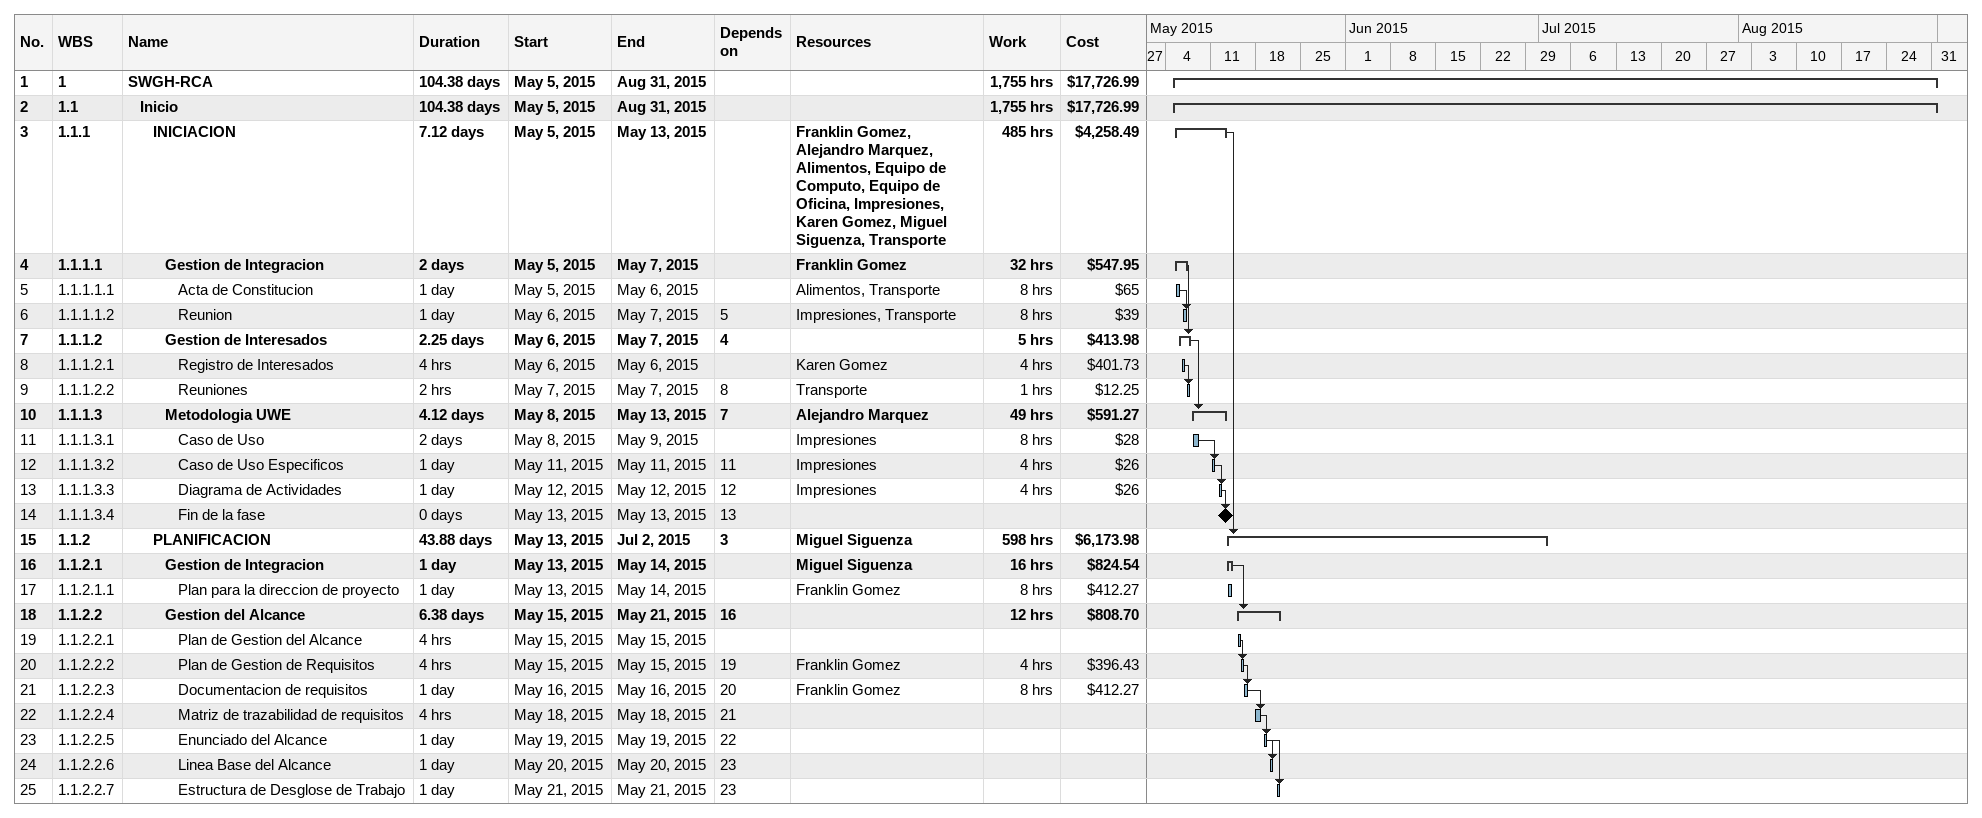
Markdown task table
| ID | WBS | Task | Duration | Start | Finish | Predecessors | Resources | Work (h) | Cost ($) |
|---|---|---|---|---|---|---|---|---|---|
| 1 | 1 | **SWGH-RCA** | 104.38d | 2015-05-05 | 2015-08-31 |  |  | 1755 | 17726.99 |
| 2 | 1.1 | **Inicio** | 104.38d | 2015-05-05 | 2015-08-31 |  |  | 1755 | 17726.99 |
| 3 | 1.1.1 | **INICIACION** | 7.12d | 2015-05-05 | 2015-05-13 |  | Franklin Gomez, Alejandro Marquez, Alimentos, Equipo de Computo, Equipo de Oficina, Impresiones, Karen Gomez, Miguel Siguenza, Transporte | 485 | 4258.49 |
| 4 | 1.1.1.1 | **Gestion de Integracion** | 2d | 2015-05-05 | 2015-05-07 |  | Franklin Gomez | 32 | 547.95 |
| 5 | 1.1.1.1.1 | Acta de Constitucion | 1d | 2015-05-05 | 2015-05-06 |  | Alimentos, Transporte | 8 | 65 |
| 6 | 1.1.1.1.2 | Reunion | 1d | 2015-05-06 | 2015-05-07 | 5 | Impresiones, Transporte | 8 | 39 |
| 7 | 1.1.1.2 | **Gestion de Interesados** | 2.25d | 2015-05-06 | 2015-05-07 | 4 |  | 5 | 413.98 |
| 8 | 1.1.1.2.1 | Registro de Interesados | 4h | 2015-05-06 | 2015-05-06 |  | Karen Gomez | 4 | 401.73 |
| 9 | 1.1.1.2.2 | Reuniones | 2h | 2015-05-07 | 2015-05-07 | 8 | Transporte | 1 | 12.25 |
| 10 | 1.1.1.3 | **Metodologia UWE** | 4.12d | 2015-05-08 | 2015-05-13 | 7 | Alejandro Marquez | 49 | 591.27 |
| 11 | 1.1.1.3.1 | Caso de Uso | 2d | 2015-05-08 | 2015-05-09 |  | Impresiones | 8 | 28 |
| 12 | 1.1.1.3.2 | Caso de Uso Especificos | 1d | 2015-05-11 | 2015-05-11 | 11 | Impresiones | 4 | 26 |
| 13 | 1.1.1.3.3 | Diagrama de Actividades | 1d | 2015-05-12 | 2015-05-12 | 12 | Impresiones | 4 | 26 |
| 14 | 1.1.1.3.4 | Fin de la fase | 0d | 2015-05-13 | 2015-05-13 | 13 |  |  |  |
| 15 | 1.1.2 | **PLANIFICACION** | 43.88d | 2015-05-13 | 2015-07-02 | 3 | Miguel Siguenza | 598 | 6173.98 |
| 16 | 1.1.2.1 | **Gestion de Integracion** | 1d | 2015-05-13 | 2015-05-14 |  | Miguel Siguenza | 16 | 824.54 |
| 17 | 1.1.2.1.1 | Plan para la direccion de proyecto | 1d | 2015-05-13 | 2015-05-14 |  | Franklin Gomez | 8 | 412.27 |
| 18 | 1.1.2.2 | **Gestion del Alcance** | 6.38d | 2015-05-15 | 2015-05-21 | 16 |  | 12 | 808.70 |
| 19 | 1.1.2.2.1 | Plan de Gestion del Alcance | 4h | 2015-05-15 | 2015-05-15 |  |  |  |  |
| 20 | 1.1.2.2.2 | Plan de Gestion de Requisitos | 4h | 2015-05-15 | 2015-05-15 | 19 | Franklin Gomez | 4 | 396.43 |
| 21 | 1.1.2.2.3 | Documentacion de requisitos | 1d | 2015-05-16 | 2015-05-16 | 20 | Franklin Gomez | 8 | 412.27 |
| 22 | 1.1.2.2.4 | Matriz de trazabilidad de requisitos | 4h | 2015-05-18 | 2015-05-18 | 21 |  |  |  |
| 23 | 1.1.2.2.5 | Enunciado del Alcance | 1d | 2015-05-19 | 2015-05-19 | 22 |  |  |  |
| 24 | 1.1.2.2.6 | Linea Base del Alcance | 1d | 2015-05-20 | 2015-05-20 | 23 |  |  |  |
| 25 | 1.1.2.2.7 | Estructura de Desglose de Trabajo | 1d | 2015-05-21 | 2015-05-21 | 23 |  |  |  |
